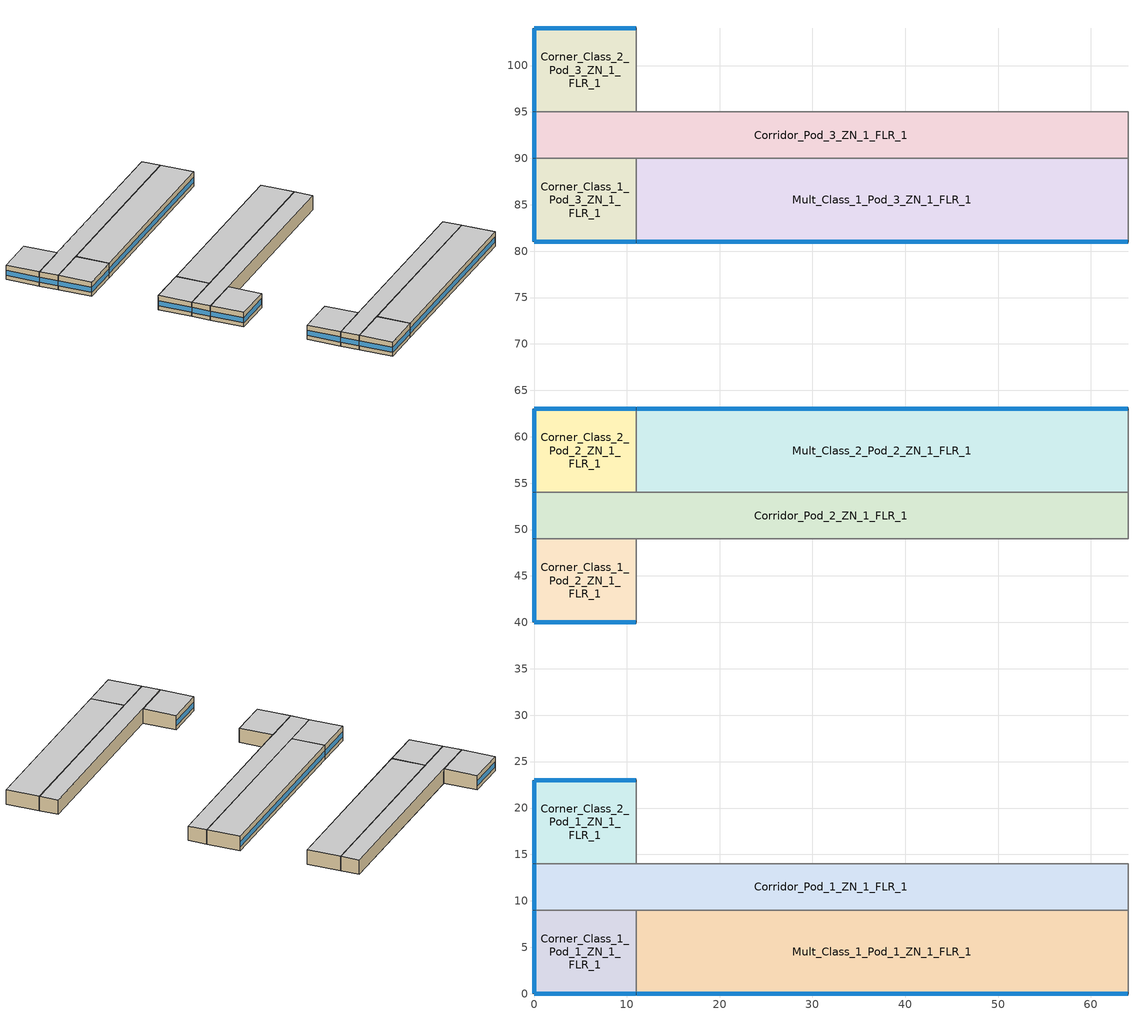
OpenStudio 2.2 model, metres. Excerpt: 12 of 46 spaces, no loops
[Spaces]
Mult_Class_2_Pod_2_ZN_1_FLR_1
 floor ground: 64,63 64,54 11,54 11,63 z0
 wall outside: 64,63 11,63 z0:4
 wall to Corner_Class_2_Pod_2_ZN_1_FLR_1: 11,63 11,54 z0:4
 wall to Corridor_Pod_2_ZN_1_FLR_1: 11,54 64,54 z0:4
 wall to Main_Corridor_ZN_1_FLR_1: 64,54 64,63 z0:4
 window: 63.95,63 11.05,63 z1.1:2.5
 ceiling to Mult_Class_2_Pod_2_ZN_1_FLR_2: 64,54 64,63 11,63 11,54 z4
Corner_Class_2_Pod_3_ZN_1_FLR_1
 floor ground: 11,104 11,95 0,95 0,104 z0
 wall outside: 11,104 0,104 0,95 z0:4
 wall to Corridor_Pod_3_ZN_1_FLR_1: 0,95 11,95 z0:4
 wall to Mult_Class_2_Pod_3_ZN_1_FLR_1: 11,95 11,104 z0:4
 window: 0,103.95 0,95.05 z1.1:2.52; 10.95,104 0.05,104 z1.1:2.51
 ceiling to Corner_Class_2_Pod_3_ZN_1_FLR_2: 11,95 11,104 0,104 0,95 z4
Mult_Class_1_Pod_1_ZN_1_FLR_1
 floor ground: 64,9 64,0 11,0 11,9 z0
 wall outside: 11,0 64,0 z0:4
 wall to Lobby_ZN_1_FLR_1: 64,0 64,9 z0:4
 wall to Corner_Class_1_Pod_1_ZN_1_FLR_1: 11,9 11,0 z0:4
 wall to Corridor_Pod_1_ZN_1_FLR_1: 64,9 11,9 z0:4
 window: 11.05,0 63.95,0 z1.1:2.5
 ceiling to Mult_Class_1_Pod_1_ZN_1_FLR_2: 64,0 64,9 11,9 11,0 z4
Corner_Class_1_Pod_1_ZN_1_FLR_1
 floor ground: 11,9 11,0 0,0 0,9 z0
 wall outside: 0,9 0,0 11,0 z0:4
 wall to Corridor_Pod_1_ZN_1_FLR_1: 11,9 0,9 z0:4
 window: 0.05,0 10.95,0 z1.1:2.51; 0,8.95 0,0.05 z1.1:2.52
 ceiling to Corner_Class_1_Pod_1_ZN_1_FLR_2: 11,0 11,9 0,9 0,0 z4
Corner_Class_1_Pod_2_ZN_1_FLR_1
 floor ground: 11,49 11,40 0,40 0,49 z0
 wall outside: 0,49 0,40 11,40 z0:4
 wall to Mult_Class_1_Pod_2_ZN_1_FLR_1: 11,40 11,49 z0:4
 wall to Corridor_Pod_2_ZN_1_FLR_1: 11,49 0,49 z0:4
 window: 0.05,40 10.95,40 z1.1:2.51; 0,48.95 0,40.05 z1.1:2.52
 ceiling to Corner_Class_1_Pod_2_ZN_1_FLR_2: 11,40 11,49 0,49 0,40 z4
Corridor_Pod_2_ZN_1_FLR_1
 floor ground: 64,54 64,49 0,49 0,54 z0
 wall outside: 0,54 0,49 z0:4
 wall to Corner_Class_2_Pod_2_ZN_1_FLR_1: 11,54 0,54 z0:4
 wall to Main_Corridor_ZN_1_FLR_1: 64,49 64,54 z0:4
 wall to Mult_Class_1_Pod_2_ZN_1_FLR_1: 11,49 64,49 z0:4
 window: 0,53.95 0,49.05 z1.1:2.53
 ceiling to Corridor_Pod_2_ZN_1_FLR_2: 64,49 64,54 0,54 0,49 z4
Corridor_Pod_1_ZN_1_FLR_1
 floor ground: 64,14 64,9 0,9 0,14 z0
 wall outside: 0,14 0,9 z0:4
 wall to Mult_Class_2_Pod_1_ZN_1_FLR_1: 64,14 11,14 z0:4
 wall to Corner_Class_2_Pod_1_ZN_1_FLR_1: 11,14 0,14 z0:4
 wall to Lobby_ZN_1_FLR_1: 64,9 64,14 z0:4
 window: 0,13.95 0,9.05 z1.1:2.53
 ceiling to Corridor_Pod_1_ZN_1_FLR_2: 64,9 64,14 0,14 0,9 z4
Corridor_Pod_3_ZN_1_FLR_1
 floor ground: 64,95 64,90 0,90 0,95 z0
 wall outside: 0,95 0,90 z0:4
 wall to Mult_Class_1_Pod_3_ZN_1_FLR_1: 11,90 64,90 z0:4
 wall to Bathrooms_ZN_1_FLR_1: 64,90 64,95 z0:4
 wall to Corner_Class_1_Pod_3_ZN_1_FLR_1: 0,90 11,90 z0:4
 wall to Mult_Class_2_Pod_3_ZN_1_FLR_1: 64,95 11,95 z0:4
 window: 0,94.95 0,90.05 z1.1:2.53
 ceiling to Corridor_Pod_3_ZN_1_FLR_2: 64,90 64,95 0,95 0,90 z4
Mult_Class_1_Pod_3_ZN_1_FLR_1
 floor ground: 64,90 64,81 11,81 11,90 z0
 wall outside: 11,81 64,81 z0:4
 wall to Corner_Class_1_Pod_3_ZN_1_FLR_1: 11,90 11,81 z0:4
 wall to Main_Corridor_ZN_1_FLR_1: 64,81 64,90 z0:4
 window: 11.05,81 63.95,81 z1.1:2.5
 ceiling to Mult_Class_1_Pod_3_ZN_1_FLR_2: 64,81 64,90 11,90 11,81 z4
Corner_Class_2_Pod_2_ZN_1_FLR_1
 floor ground: 11,63 11,54 0,54 0,63 z0
 wall outside: 11,63 0,63 0,54 z0:4
 window: 10.95,63 0.05,63 z1.1:2.51; 0,62.95 0,54.05 z1.1:2.52
 ceiling to Corner_Class_2_Pod_2_ZN_1_FLR_2: 11,54 11,63 0,63 0,54 z4
Corner_Class_2_Pod_1_ZN_1_FLR_1
 floor ground: 11,23 11,14 0,14 0,23 z0
 wall outside: 11,23 0,23 0,14 z0:4
 wall to Mult_Class_2_Pod_1_ZN_1_FLR_1: 11,14 11,23 z0:4
 window: 0,22.95 0,14.05 z1.1:2.52; 10.95,23 0.05,23 z1.1:2.51
 ceiling to Corner_Class_2_Pod_1_ZN_1_FLR_2: 11,14 11,23 0,23 0,14 z4
Corner_Class_1_Pod_3_ZN_1_FLR_1
 floor ground: 11,90 11,81 0,81 0,90 z0
 wall outside: 0,90 0,81 11,81 z0:4
 window: 0.05,81 10.95,81 z1.1:2.51; 0,89.95 0,81.05 z1.1:2.52
 ceiling to Corner_Class_1_Pod_3_ZN_1_FLR_2: 11,81 11,90 0,90 0,81 z4
[Site]
Miami Intl Ap_FL_USA: Latitude {deg}=25.82; Longitude {deg}=-80.3; Time Zone {hr}=-5; Elevation {m}=11; Terrain=City
[Building]
-SecondarySchool-ASHRAE 169-2006-1A created: 2017-11-09 21:40:18 +0000: North Axis {deg}=0; Default Construction Set=90.1-2013 - SecSchl - ASHRAE 169-2006-1A; Standards Number of Stories=2; Standards Number of Above Ground Stories=0; Standards Building Type=SecondarySchool
[ClimateZones]
Climate Zone Institution Name 1=ASHRAE; Climate Zone Document Name 1=ANSI/ASHRAE Standard 169; Climate Zone Document Year 1=2006; Climate Zone Value 1=1A; Climate Zone Institution Name 2=CEC; Climate Zone Document Name 2=California Climate Zone Descriptions; Climate Zone Document Year 2=1995
[Site:WaterMainsTemperature]
Calculation Method=Correlation; Annual Average Outdoor Air Temperature {C}=24.4917; Maximum Difference In Monthly Average Outdoor Air Temperatures {deltaC}=8.7
[SizingPeriod:DesignDay] Barometric Pressure {Pa}=101193; Sky Clearness=0; Rain Indicator=0; Snow Indicator=0; Day of Month=21; Daylight Saving Time Indicator=0; Humidity Indicating Type=Wetbulb; Dry-Bulb Temperature Range Modifier Type=DefaultMultipliers
Name | Maximum Dry-Bulb Temperature {C} | Daily Dry-Bulb Temperature Range {deltaC} | Humidity Indicating Conditions at Maximum Dry-Bulb | Wind Speed {m/s} | Wind Direction {deg} | Month | Day Type | Solar Model Indicator | ASHRAE Taub | ASHRAE Taud
Miami Intl Ap Ann Htg 99.6% Condns DB | 8.7 | 0 | 8.7 | 3.8 | 340 | 1 | WinterDesignDay | ASHRAEClearSky
Miami Intl Ap Ann Clg .4% Condns DB=>MWB | 33.2 | 6.7 | 25.3 | 4.5 | 140 | 7 | SummerDesignDay | ASHRAETau | 0.528 | 1.905
[Site:GroundTemperature:BuildingSurface]
20.99, 20.98, 20.98, 21, 21.02, 23.23, 23.54, 23.61, 23.63, 21.37, 21.12, 21.04
[Material:NoMass] Thermal Absorptance=0.9; Solar Absorptance=0.7
Name | Roughness | Thermal Resistance {m2-K/W} | Visible Absorptance
CP02 CARPET PAD | VeryRough | 0.21648 | 0.8
Typical Insulation R-0.54 | Smooth | 0.0945033 | 0.7
Typical Carpet Pad | Smooth | 0.21648 | 0.8
Typical Insulation R-5.89 | Smooth | 1.03652 | 0.7
Typical Insulation R-19.72 | Smooth | 3.4722 | 0.7
Typical Insulation R-0.58 | Smooth | 0.101875 | 0.7
Typical Insulation | Smooth | 0.0282222 | 0.7
[Material]
Name | Roughness | Thickness {m} | Conductivity {W/m-K} | Density {kg/m3} | Specific Heat {J/kg-K} | Thermal Absorptance | Solar Absorptance | Visible Absorptance
100mm Normalweight concrete floor | MediumSmooth | 0.1016 | 2.31 | 2322 | 832
G01 13mm gypsum board | Smooth | 0.0127 | 0.16 | 800 | 1090 | 0.9 | 0.7 | 0.5
4 in. Normalweight Concrete Floor | MediumRough | 0.1016 | 2.31 | 2322 | 832 | 0.9 | 0.7 | 0.7
25mm Stucco | Smooth | 0.0254 | 0.72 | 1856 | 840 | 0.9 | 0.7 | 0.7
5/8 in. Gypsum Board | MediumSmooth | 0.0159 | 0.16 | 800 | 1090 | 0.9 | 0.7 | 0.7
Roof Membrane - Highly Reflective | VeryRough | 0.0095 | 0.16 | 1121.29 | 1460 | 0.75 | 0.45 | 0.7
Metal Roof Surface; F08 Metal surface | Smooth | 0.0008 | 45.28 | 7824 | 500 | 0.9 | 0.7 | 0.7
8 in. Normalweight Concrete Floor | MediumRough | 0.2032 | 2.31 | 2322 | 832 | 0.9 | 0.7 | 0.7
8 in. Concrete Block Basement Wall | MediumRough | 0.2032 | 1.326 | 1842 | 912 | 0.9 | 0.7 | 0.7
G05 25mm wood | MediumSmooth | 0.0254 | 0.15 | 608 | 1630 | 0.9 | 0.5 | 0.5
Std Wood 6inch | MediumSmooth | 0.15 | 0.12 | 540 | 1210 | 0.9 | 0.7 | 0.7
[Construction]
Typical Insulated Exterior Mass Floor R-3.11: Typical Insulation R-0.54, 4 in. Normalweight Concrete Floor, Typical Carpet Pad
Typical Insulated Steel Framed Exterior Wall R-8.06: 25mm Stucco, 5/8 in. Gypsum Board, Typical Insulation R-5.89, 5/8 in. Gypsum Board
Typical IEAD Roof - Highly Reflective R-20.83: Roof Membrane - Highly Reflective, Typical Insulation R-19.72, Metal Roof Surface
Typical Interior Floor: 100mm Normalweight concrete floor, CP02 CARPET PAD
Typical Interior Wall: G01 13mm gypsum board, G01 13mm gypsum board
Typical Interior Ceiling: CP02 CARPET PAD, 100mm Normalweight concrete floor
Typical Insulated Carpeted 8in Slab Floor: 8 in. Normalweight Concrete Floor, Typical Carpet Pad
Typical Insulated Basement Mass Wall: 8 in. Concrete Block Basement Wall
U 0.60 SHGC 0.25 Dbl 2.5mm air: Glass_2175_LayerAvg, Gap_1_W_0_0025, Glass_2022F_LayerAvg
Typical Insulated Metal Door R-1.43: F08 Metal surface, Typical Insulation R-0.58
Typical Overhead Door: Typical Insulation
U 0.75 SHGC 0.35 Simple Glazing Skylight: U 0.75 SHGC 0.35 Simple Glazing
Typical Interior Window: Clear 3mm
Typical Interior Door; Typical Interior Partition: G05 25mm wood
InteriorFurnishings: Std Wood 6inch
[DefaultConstructionSet]
90.1-2013 - SecSchl - ASHRAE 169-2006-1A: Default Exterior Surface Constructions=Default Surface Constructions 1; Default Interior Surface Constructions=Default Surface Constructions 2; Default Ground Contact Surface Constructions=Default Surface Constructions 3; Default Exterior SubSurface Constructions=Default Sub Surface Constructions 1; Default Interior SubSurface Constructions=Default Sub Surface Constructions 2; Interior Partition Construction=Typical Interior Partition
[DefaultSurfaceConstructions]
Name | Floor Construction | Wall Construction | Roof Ceiling Construction
Default Surface Constructions 1 | Typical Insulated Exterior Mass Floor R-3.11 | Typical Insulated Steel Framed Exterior Wall R-8.06 | Typical IEAD Roof - Highly Reflective R-20.83
Default Surface Constructions 2 | Typical Interior Floor | Typical Interior Wall | Typical Interior Ceiling
Default Surface Constructions 3 | Typical Insulated Carpeted 8in Slab Floor | Typical Insulated Basement Mass Wall
[DefaultSubSurfaceConstructions]
Name | Fixed Window Construction | Operable Window Construction | Door Construction | Overhead Door Construction | Skylight Construction | Tubular Daylight Dome Construction | Tubular Daylight Diffuser Construction
Default Sub Surface Constructions 1 | U 0.60 SHGC 0.25 Dbl 2.5mm air | U 0.60 SHGC 0.25 Dbl 2.5mm air | Typical Insulated Metal Door R-1.43 | Typical Overhead Door | U 0.75 SHGC 0.35 Simple Glazing Skylight | Typical Interior Window | Typical Interior Window
Default Sub Surface Constructions 2 | Typical Interior Window | Typical Interior Window | Typical Interior Door
[WindowMaterial:Glazing] Optical Data Type=SpectralAverage; Infrared Transmittance at Normal Incidence=0; Back Side Infrared Hemispherical Emissivity=0.84; Dirt Correction Factor for Solar and Visible Transmittance=1; Solar Diffusing=No
Name | Thickness {m} | Solar Transmittance at Normal Incidence | Front Side Solar Reflectance at Normal Incidence | Back Side Solar Reflectance at Normal Incidence | Visible Transmittance at Normal Incidence | Front Side Visible Reflectance at Normal Incidence | Back Side Visible Reflectance at Normal Incidence | Front Side Infrared Hemispherical Emissivity | Conductivity {W/m-K}
Glass_2175_LayerAvg | 0.0086 | 0.167758 | 0.217606 | 0.437978 | 0.416044 | 0.078729 | 0.10654 | 0.84 | 1
Glass_2022F_LayerAvg | 0.0039 | 0.355897 | 0.394095 | 0.265645 | 0.677694 | 0.042734 | 0.05547 | 0.046 | 1
Clear 3mm | 0.003 | 0.837 | 0.075 | 0.075 | 0.898 | 0.081 | 0.081 | 0.84 | 0.9
[WindowMaterial:Gas]
Gap_1_W_0_0025: Gas Type=Air; Thickness {m}=0.0025
[WindowMaterial:SimpleGlazingSystem]
U 0.75 SHGC 0.35 Simple Glazing: U-Factor {W/m2-K}=4.2587; Solar Heat Gain Coefficient=0.35; Visible Transmittance=0.23
[Space] Building Story=Building Story 1; Part of Total Floor Area=Yes
Name | Space Type | Thermal Zone
Corner_Class_1_Pod_2_ZN_1_FLR_1 | SecondarySchool Classroom | Corner_Class_1_Pod_2_ZN_1_FLR_1 ZN
Mult_Class_2_Pod_2_ZN_1_FLR_1 | SecondarySchool Classroom | Mult_Class_2_Pod_2_ZN_1_FLR_1 ZN
Mult_Class_1_Pod_3_ZN_1_FLR_1 | SecondarySchool Classroom | Mult_Class_1_Pod_3_ZN_1_FLR_1 ZN
Mult_Class_1_Pod_1_ZN_1_FLR_1 | SecondarySchool Classroom | Mult_Class_1_Pod_1_ZN_1_FLR_1 ZN
Corridor_Pod_1_ZN_1_FLR_1 | SecondarySchool Corridor | Corridor_Pod_1_ZN_1_FLR_1 ZN
Corner_Class_2_Pod_3_ZN_1_FLR_1 | SecondarySchool Classroom | Corner_Class_2_Pod_3_ZN_1_FLR_1 ZN
Corner_Class_1_Pod_1_ZN_1_FLR_1 | SecondarySchool Classroom | Corner_Class_1_Pod_1_ZN_1_FLR_1 ZN
Corridor_Pod_3_ZN_1_FLR_1 | SecondarySchool Corridor | Corridor_Pod_3_ZN_1_FLR_1 ZN
Corridor_Pod_2_ZN_1_FLR_1 | SecondarySchool Corridor | Corridor_Pod_2_ZN_1_FLR_1 ZN
Corner_Class_2_Pod_1_ZN_1_FLR_1 | SecondarySchool Classroom | Corner_Class_2_Pod_1_ZN_1_FLR_1 ZN
Corner_Class_1_Pod_3_ZN_1_FLR_1 | SecondarySchool Classroom | Corner_Class_1_Pod_3_ZN_1_FLR_1 ZN
Corner_Class_2_Pod_2_ZN_1_FLR_1 | SecondarySchool Classroom | Corner_Class_2_Pod_2_ZN_1_FLR_1 ZN
[BuildingStory]
Building Story 1: Nominal Z Coordinate {m}=0
[SpaceType] Standards Building Type=SecondarySchool
Name | Default Schedule Set | Design Specification Outdoor Air Object | Standards Space Type
SecondarySchool Corridor | SecondarySchool Corridor Schedule Set | SecondarySchool Corridor Ventilation | Corridor
SecondarySchool Classroom | SecondarySchool Classroom Schedule Set | SecondarySchool Classroom Ventilation | Classroom
[People:Definition]
SecondarySchool Classroom People Definition: Number of People Calculation Method=People/Area; People per Space Floor Area {person/m2}=0.376737; Fraction Radiant=0.3
[People]
SecondarySchool Classroom People: People Definition=SecondarySchool Classroom People Definition; Space or SpaceType=SecondarySchool Classroom; Work Efficiency Schedule=Work Efficiency Schedule; Clothing Insulation Schedule=Clothing Schedule; Air Velocity Schedule=Air Velocity Schedule
[Lights:Definition] Design Level Calculation Method=Watts/Area; Fraction Radiant=0.37; Fraction Visible=0.2
Name | Watts per Space Floor Area {W/m2}
SecondarySchool Classroom Lights Definition | 13.3472
SecondarySchool Corridor Lights Definition | 7.10418
[Lights]
Name | Lights Definition | Space or SpaceType | Schedule
SecondarySchool Classroom Lights | SecondarySchool Classroom Lights Definition | SecondarySchool Classroom | SchoolSecondary BLDG_LIGHT_CLASSROOM_SCH OccSensor Reduction
SecondarySchool Corridor Lights | SecondarySchool Corridor Lights Definition | SecondarySchool Corridor
[ElectricEquipment:Definition] Design Level Calculation Method=Watts/Area; Fraction Radiant=0.5
Name | Watts per Space Floor Area {W/m2}
SecondarySchool Classroom Elec Equip Definition | 9.99967
SecondarySchool Corridor Elec Equip Definition | 3.98265
[ElectricEquipment]
Name | Electric Equipment Definition | Space or SpaceType
SecondarySchool Classroom Elec Equip | SecondarySchool Classroom Elec Equip Definition | SecondarySchool Classroom
SecondarySchool Corridor Elec Equip | SecondarySchool Corridor Elec Equip Definition | SecondarySchool Corridor
[DesignSpecification:OutdoorAir] Outdoor Air Method=Sum; Outdoor Air Flow per Person {m3/s-person}=0; Outdoor Air Flow Rate {m3/s}=0; Outdoor Air Flow Air Changes per Hour {1/hr}=0
Name | Outdoor Air Flow per Floor Area {m3/s-m2}
SecondarySchool Classroom Ventilation | 0.0023876
SecondarySchool Corridor Ventilation | 0.0003048
[DefaultScheduleSet] Number of People Schedule=SchoolSecondary BLDG_OCC_SCH; People Activity Level Schedule=SchoolSecondary ACTIVITY_SCH; Electric Equipment Schedule=SchoolSecondary BLDG_EQUIP_SCH; Infiltration Schedule=SchoolSecondary INFIL_SCH_PNNL
Name | Lighting Schedule
SecondarySchool Classroom Schedule Set | SchoolSecondary BLDG_LIGHT_CLASSROOM_SCH
SecondarySchool Corridor Schedule Set | SchoolSecondary BLDG_LIGHT_CORRIDOR_SCH
[ThermostatSetpoint:DualSetpoint] Heating Setpoint Temperature Schedule=SchoolSecondary HTGSETP_SCH_YES_OPTIMUM; Cooling Setpoint Temperature Schedule=SchoolSecondary CLGSETP_SCH_NO_SETBACK
SecondarySchool Classroom Thermostat 1; SecondarySchool Classroom Thermostat 3; SecondarySchool Classroom Thermostat 5; SecondarySchool Classroom Thermostat 7; SecondarySchool Classroom Thermostat 9; SecondarySchool Classroom Thermostat 11; SecondarySchool Corridor Thermostat 1; SecondarySchool Corridor Thermostat 3; SecondarySchool Corridor Thermostat 5; SecondarySchool Classroom Thermostat 13; SecondarySchool Classroom Thermostat 17; SecondarySchool Classroom Thermostat 21
[SpaceInfiltration:DesignFlowRate] Schedule=SchoolSecondary INFIL_SCH_PNNL; Design Flow Rate Calculation Method=Flow/ExteriorArea; Flow per Exterior Surface Area {m3/s-m2}=0.000569573; Constant Term Coefficient=0; Temperature Term Coefficient=0; Velocity Term Coefficient=0.224; Velocity Squared Term Coefficient=0
Name | Space or SpaceType
Corner_Class_1_Pod_1_ZN_1_FLR_1 Infiltration | Corner_Class_1_Pod_1_ZN_1_FLR_1
Corner_Class_1_Pod_2_ZN_1_FLR_1 Infiltration | Corner_Class_1_Pod_2_ZN_1_FLR_1
Corner_Class_1_Pod_3_ZN_1_FLR_1 Infiltration | Corner_Class_1_Pod_3_ZN_1_FLR_1
Corner_Class_2_Pod_1_ZN_1_FLR_1 Infiltration | Corner_Class_2_Pod_1_ZN_1_FLR_1
Corner_Class_2_Pod_2_ZN_1_FLR_1 Infiltration | Corner_Class_2_Pod_2_ZN_1_FLR_1
Corner_Class_2_Pod_3_ZN_1_FLR_1 Infiltration | Corner_Class_2_Pod_3_ZN_1_FLR_1
Corridor_Pod_1_ZN_1_FLR_1 Infiltration | Corridor_Pod_1_ZN_1_FLR_1
Corridor_Pod_2_ZN_1_FLR_1 Infiltration | Corridor_Pod_2_ZN_1_FLR_1
Corridor_Pod_3_ZN_1_FLR_1 Infiltration | Corridor_Pod_3_ZN_1_FLR_1
Mult_Class_1_Pod_1_ZN_1_FLR_1 Infiltration | Mult_Class_1_Pod_1_ZN_1_FLR_1
Mult_Class_1_Pod_3_ZN_1_FLR_1 Infiltration | Mult_Class_1_Pod_3_ZN_1_FLR_1
Mult_Class_2_Pod_2_ZN_1_FLR_1 Infiltration | Mult_Class_2_Pod_2_ZN_1_FLR_1
[InternalMass:Definition]
Internal Mass Definition 1: Construction=InteriorFurnishings; Design Level Calculation Method=SurfaceArea/Area; Surface Area per Space Floor Area=2
[InternalMass] Internal Mass Definition=Internal Mass Definition 1
Name | Space or SpaceType
Corner_Class_1_Pod_1_ZN_1_FLR_1 Mass | Corner_Class_1_Pod_1_ZN_1_FLR_1
Mult_Class_1_Pod_1_ZN_1_FLR_1 Mass | Mult_Class_1_Pod_1_ZN_1_FLR_1
Corridor_Pod_1_ZN_1_FLR_1 Mass | Corridor_Pod_1_ZN_1_FLR_1
Corner_Class_2_Pod_1_ZN_1_FLR_1 Mass | Corner_Class_2_Pod_1_ZN_1_FLR_1
Corner_Class_1_Pod_2_ZN_1_FLR_1 Mass | Corner_Class_1_Pod_2_ZN_1_FLR_1
Corridor_Pod_2_ZN_1_FLR_1 Mass | Corridor_Pod_2_ZN_1_FLR_1
Corner_Class_2_Pod_2_ZN_1_FLR_1 Mass | Corner_Class_2_Pod_2_ZN_1_FLR_1
Mult_Class_2_Pod_2_ZN_1_FLR_1 Mass | Mult_Class_2_Pod_2_ZN_1_FLR_1
Corner_Class_1_Pod_3_ZN_1_FLR_1 Mass | Corner_Class_1_Pod_3_ZN_1_FLR_1
Mult_Class_1_Pod_3_ZN_1_FLR_1 Mass | Mult_Class_1_Pod_3_ZN_1_FLR_1
Corridor_Pod_3_ZN_1_FLR_1 Mass | Corridor_Pod_3_ZN_1_FLR_1
Corner_Class_2_Pod_3_ZN_1_FLR_1 Mass | Corner_Class_2_Pod_3_ZN_1_FLR_1
[ThermalZone] Use Ideal Air Loads=No
Name | Primary Daylighting Control | Fraction of Zone Controlled by Primary Daylighting Control | Secondary Daylighting Control | Fraction of Zone Controlled by Secondary Daylighting Control | Thermostat
Corner_Class_1_Pod_1_ZN_1_FLR_1 ZN | Corner_Class_1_Pod_1_ZN_1_FLR_1 Daylt Sensor 1 | 0.444052 | Corner_Class_1_Pod_1_ZN_1_FLR_1 Daylt Sensor 2 | 0.316343 | SecondarySchool Classroom Thermostat 1
Corner_Class_1_Pod_2_ZN_1_FLR_1 ZN | Corner_Class_1_Pod_2_ZN_1_FLR_1 Daylt Sensor 1 | 0.444052 | Corner_Class_1_Pod_2_ZN_1_FLR_1 Daylt Sensor 2 | 0.316343 | SecondarySchool Classroom Thermostat 3
Corner_Class_1_Pod_3_ZN_1_FLR_1 ZN | Corner_Class_1_Pod_3_ZN_1_FLR_1 Daylt Sensor 1 | 0.444052 | Corner_Class_1_Pod_3_ZN_1_FLR_1 Daylt Sensor 2 | 0.316343 | SecondarySchool Classroom Thermostat 5
Corner_Class_2_Pod_1_ZN_1_FLR_1 ZN | Corner_Class_2_Pod_1_ZN_1_FLR_1 Daylt Sensor 1 | 0.444052 | Corner_Class_2_Pod_1_ZN_1_FLR_1 Daylt Sensor 2 | 0.316343 | SecondarySchool Classroom Thermostat 7
Corner_Class_2_Pod_2_ZN_1_FLR_1 ZN | Corner_Class_2_Pod_2_ZN_1_FLR_1 Daylt Sensor 1 | 0.444052 | Corner_Class_2_Pod_2_ZN_1_FLR_1 Daylt Sensor 2 | 0.316343 | SecondarySchool Classroom Thermostat 9
Corner_Class_2_Pod_3_ZN_1_FLR_1 ZN | Corner_Class_2_Pod_3_ZN_1_FLR_1 Daylt Sensor 1 | 0.444052 | Corner_Class_2_Pod_3_ZN_1_FLR_1 Daylt Sensor 2 | 0.316343 | SecondarySchool Classroom Thermostat 11
Corridor_Pod_1_ZN_1_FLR_1 ZN |  |  |  |  | SecondarySchool Corridor Thermostat 1
Corridor_Pod_2_ZN_1_FLR_1 ZN |  |  |  |  | SecondarySchool Corridor Thermostat 3
Corridor_Pod_3_ZN_1_FLR_1 ZN |  |  |  |  | SecondarySchool Corridor Thermostat 5
Mult_Class_1_Pod_1_ZN_1_FLR_1 ZN | Mult_Class_1_Pod_1_ZN_1_FLR_1 Daylt Sensor 1 | 0.278073 | Mult_Class_1_Pod_1_ZN_1_FLR_1 Daylt Sensor 2 | 0.278073 | SecondarySchool Classroom Thermostat 13
Mult_Class_1_Pod_3_ZN_1_FLR_1 ZN | Mult_Class_1_Pod_3_ZN_1_FLR_1 Daylt Sensor 1 | 0.278073 | Mult_Class_1_Pod_3_ZN_1_FLR_1 Daylt Sensor 2 | 0.278073 | SecondarySchool Classroom Thermostat 17
Mult_Class_2_Pod_2_ZN_1_FLR_1 ZN | Mult_Class_2_Pod_2_ZN_1_FLR_1 Daylt Sensor 1 | 0.278073 | Mult_Class_2_Pod_2_ZN_1_FLR_1 Daylt Sensor 2 | 0.278073 | SecondarySchool Classroom Thermostat 21
[Refrigeration:Compressor] Rated Return Gas Temperature {C}=18.3; Rated Subcooling {deltaC}=0
Name | Refrigeration Compressor Power Curve | Refrigeration Compressor Capacity Curve
Refrigeration Compressor 1 | Refrigeration Compressor Power Curve | Refrigeration Compressor Capacity Curve
Refrigeration Compressor 2 | Refrigeration Compressor Power Curve 1 | Refrigeration Compressor Capacity Curve 1
[Exterior:Lights:Definition]
Name | Design Level {W}
Occ Sensing Exterior Lights Def | 8427.85
NonDimming Exterior Lights Def | 353.47
[Exterior:Lights] Control Option=AstronomicalClock
Name | Exterior Lights Definition | Schedule
Occ Sensing Exterior Lights Def | Occ Sensing Exterior Lights Def | SchoolSecondary Exterior_lighting_schedule_b
NonDimming Exterior Lights Def | NonDimming Exterior Lights Def | SchoolSecondary Exterior_lighting_schedule_a
[HeatExchanger:AirToAir:SensibleAndLatent] Availability Schedule=Always On Discrete; Nominal Supply Air Flow Rate {m3/s}=autosize; Sensible Effectiveness at 100% Heating Air Flow=0.5; Latent Effectiveness at 100% Heating Air Flow=0.5; Sensible Effectiveness at 75% Heating Air Flow=0.5; Latent Effectiveness at 75% Heating Air Flow=0.5; Sensible Effectiveness at 100% Cooling Air Flow=0.5; Latent Effectiveness at 100% Cooling Air Flow=0.5; Sensible Effectiveness at 75% Cooling Air Flow=0.5; Latent Effectiveness at 75% Cooling Air Flow=0.5; Supply Air Outlet Temperature Control=Yes; Heat Exchanger Type=Rotary; Frost Control Type=ExhaustOnly; Threshold Temperature {C}=-23.3; Initial Defrost Time Fraction=0.167; Rate of Defrost Time Fraction Increase {1/K}=1.44; Economizer Lockout=Yes
Name | Nominal Electric Power {W}
VAV_OTHER ERV | 2034.72
VAV_POD_1 ERV; VAV_POD_2 ERV; VAV_POD_3 ERV | 4136.95
[SetpointManager:OutdoorAirPretreat] Minimum Setpoint Temperature {C}=-99; Maximum Setpoint Temperature {C}=99; Minimum Setpoint Humidity Ratio {kgWater/kgDryAir}=1e-05; Maximum Setpoint Humidity Ratio {kgWater/kgDryAir}=1
Setpoint Manager Outdoor Air Pretreat 1; Setpoint Manager Outdoor Air Pretreat 2; Setpoint Manager Outdoor Air Pretreat 3; Setpoint Manager Outdoor Air Pretreat 4
[Daylighting:Control] Position Z-Coordinate {m}=0.762; Illuminance Setpoint {lux}=500; Lighting Control Type=Stepped; Minimum Input Power Fraction for Continuous Dimming Control=0.3; Minimum Light Output Fraction for Continuous Dimming Control=0.2; Number of Stepped Control Steps=3; Probability Lighting will be Reset When Needed in Manual Stepped Control=1; Maximum Allowable Discomfort Glare Index=22
Name | Space | Position X-Coordinate {m} | Position Y-Coordinate {m}
Corner_Class_1_Pod_1_ZN_1_FLR_1 Daylt Sensor 1 | Corner_Class_1_Pod_1_ZN_1_FLR_1 | 5.5 | 1.65848
Corner_Class_1_Pod_1_ZN_1_FLR_1 Daylt Sensor 2 | Corner_Class_1_Pod_1_ZN_1_FLR_1 | 5.5 | 3.34208
Corner_Class_1_Pod_2_ZN_1_FLR_1 Daylt Sensor 1 | Corner_Class_1_Pod_2_ZN_1_FLR_1 | 5.5 | 1.65848
Corner_Class_1_Pod_2_ZN_1_FLR_1 Daylt Sensor 2 | Corner_Class_1_Pod_2_ZN_1_FLR_1 | 5.5 | 3.34208
Corner_Class_1_Pod_3_ZN_1_FLR_1 Daylt Sensor 1 | Corner_Class_1_Pod_3_ZN_1_FLR_1 | 5.5 | 1.65848
Corner_Class_1_Pod_3_ZN_1_FLR_1 Daylt Sensor 2 | Corner_Class_1_Pod_3_ZN_1_FLR_1 | 5.5 | 3.34208
Corner_Class_2_Pod_1_ZN_1_FLR_1 Daylt Sensor 1 | Corner_Class_2_Pod_1_ZN_1_FLR_1 | 1.66037 | 4.5
Corner_Class_2_Pod_1_ZN_1_FLR_1 Daylt Sensor 2 | Corner_Class_2_Pod_1_ZN_1_FLR_1 | 3.3459 | 4.5
Corner_Class_2_Pod_2_ZN_1_FLR_1 Daylt Sensor 1 | Corner_Class_2_Pod_2_ZN_1_FLR_1 | 1.66037 | 4.5
Corner_Class_2_Pod_2_ZN_1_FLR_1 Daylt Sensor 2 | Corner_Class_2_Pod_2_ZN_1_FLR_1 | 3.3459 | 4.5
Corner_Class_2_Pod_3_ZN_1_FLR_1 Daylt Sensor 1 | Corner_Class_2_Pod_3_ZN_1_FLR_1 | 1.66037 | 4.5
Corner_Class_2_Pod_3_ZN_1_FLR_1 Daylt Sensor 2 | Corner_Class_2_Pod_3_ZN_1_FLR_1 | 3.3459 | 4.5
Mult_Class_1_Pod_1_ZN_1_FLR_1 Daylt Sensor 1 | Mult_Class_1_Pod_1_ZN_1_FLR_1 | 26.5 | 1.65176
Mult_Class_1_Pod_1_ZN_1_FLR_1 Daylt Sensor 2 | Mult_Class_1_Pod_1_ZN_1_FLR_1 | 26.5 | 3.32854
Mult_Class_1_Pod_3_ZN_1_FLR_1 Daylt Sensor 1 | Mult_Class_1_Pod_3_ZN_1_FLR_1 | 26.5 | 1.65176
Mult_Class_1_Pod_3_ZN_1_FLR_1 Daylt Sensor 2 | Mult_Class_1_Pod_3_ZN_1_FLR_1 | 26.5 | 3.32854
Mult_Class_2_Pod_2_ZN_1_FLR_1 Daylt Sensor 1 | Mult_Class_2_Pod_2_ZN_1_FLR_1 | 26.5 | 7.34824
Mult_Class_2_Pod_2_ZN_1_FLR_1 Daylt Sensor 2 | Mult_Class_2_Pod_2_ZN_1_FLR_1 | 26.5 | 5.67146
[Schedule:Ruleset]
Name | Default Day Schedule | Summer Design Day Schedule | Winter Design Day Schedule
Clothing Schedule | Clothing Schedule Default Winter Clothes
Air Velocity Schedule | Air Velocity Schedule Default
Work Efficiency Schedule | Work Efficiency Schedule Default
SchoolSecondary ACTIVITY_SCH | SchoolSecondary ACTIVITY_SCH Default | SchoolSecondary ACTIVITY_SCH Summer Design Day | SchoolSecondary ACTIVITY_SCH Winter Design Day
SchoolSecondary BLDG_EQUIP_SCH | SchoolSecondary BLDG_EQUIP_SCH Default | SchoolSecondary BLDG_EQUIP_SCH Summer Design Day | SchoolSecondary BLDG_EQUIP_SCH Winter Design Day
SchoolSecondary INFIL_SCH_PNNL | SchoolSecondary INFIL_SCH_PNNL Default | SchoolSecondary INFIL_SCH_PNNL Summer Design Day | SchoolSecondary INFIL_SCH_PNNL Winter Design Day
SchoolSecondary CLGSETP_SCH_NO_SETBACK | SchoolSecondary CLGSETP_SCH_NO_SETBACK Default | SchoolSecondary CLGSETP_SCH_NO_SETBACK Summer Design Day | SchoolSecondary CLGSETP_SCH_NO_SETBACK Winter Design Day
SchoolSecondary BLDG_OCC_SCH | SchoolSecondary BLDG_OCC_SCH Default | SchoolSecondary BLDG_OCC_SCH Summer Design Day | SchoolSecondary BLDG_OCC_SCH Winter Design Day
SchoolSecondary BLDG_LIGHT_CLASSROOM_SCH | SchoolSecondary BLDG_LIGHT_CLASSROOM_SCH Default | SchoolSecondary BLDG_LIGHT_CLASSROOM_SCH Summer Design Day | SchoolSecondary BLDG_LIGHT_CLASSROOM_SCH Winter Design Day
SchoolSecondary HTGSETP_SCH_YES_OPTIMUM | SchoolSecondary HTGSETP_SCH_YES_OPTIMUM Default | SchoolSecondary HTGSETP_SCH_YES_OPTIMUM Summer Design Day | SchoolSecondary HTGSETP_SCH_YES_OPTIMUM Winter Design Day
SchoolSecondary BLDG_LIGHT_CORRIDOR_SCH | SchoolSecondary BLDG_LIGHT_CORRIDOR_SCH Default | SchoolSecondary BLDG_LIGHT_CORRIDOR_SCH Summer Design Day | SchoolSecondary BLDG_LIGHT_CORRIDOR_SCH Winter Design Day
SchoolSecondary Exterior_lighting_schedule_b | SchoolSecondary Exterior_lighting_schedule_b Default | SchoolSecondary Exterior_lighting_schedule_b Summer Design Day | SchoolSecondary Exterior_lighting_schedule_b Winter Design Day
SchoolSecondary Exterior_lighting_schedule_a | SchoolSecondary Exterior_lighting_schedule_a Default | SchoolSecondary Exterior_lighting_schedule_a Summer Design Day | SchoolSecondary Exterior_lighting_schedule_a Winter Design Day
SchoolSecondary BLDG_LIGHT_CLASSROOM_SCH OccSensor Reduction | SchoolSecondary BLDG_LIGHT_CLASSROOM_SCH Default 1 | SchoolSecondary BLDG_LIGHT_CLASSROOM_SCH Summer Design Day 1 | SchoolSecondary BLDG_LIGHT_CLASSROOM_SCH Winter Design Day 1
[Schedule:Day]
Clothing Schedule Default Winter Clothes; SchoolSecondary INFIL_SCH_PNNL Default; SchoolSecondary INFIL_SCH_PNNL Winter Design Day; SchoolSecondary BLDG_LIGHT_CLASSROOM_SCH Summer Design Day; SchoolSecondary BLDG_LIGHT_CORRIDOR_SCH Summer Design Day; SchoolSecondary BLDG_LIGHT_CLASSROOM_SCH Summer Design Day 1: 24, 0, 1
Clothing Schedule Summer Clothes: 24, 0, 0.5
Air Velocity Schedule Default: 24, 0, 0.2
Work Efficiency Schedule Default; SchoolSecondary BLDG_OCC_SCH Default; SchoolSecondary BLDG_OCC_SCH Winter Design Day; SchoolSecondary BLDG_OCC_SCH Wknd Day; SchoolSecondary BLDG_OCC_SCH Wknd Day 1; SchoolSecondary BLDG_LIGHT_CLASSROOM_SCH Winter Design Day; SchoolSecondary BLDG_LIGHT_CORRIDOR_SCH Winter Design Day; SchoolSecondary BLDG_LIGHT_CLASSROOM_SCH Winter Design Day 1: 24, 0, 0
SchoolSecondary ACTIVITY_SCH Default; SchoolSecondary ACTIVITY_SCH Winter Design Day; SchoolSecondary ACTIVITY_SCH Summer Design Day: 24, 0, 120
SchoolSecondary BLDG_EQUIP_SCH Default; SchoolSecondary BLDG_EQUIP_SCH Winter Design Day; SchoolSecondary BLDG_EQUIP_SCH Wknd Day: 24, 0, 0.35
SchoolSecondary BLDG_EQUIP_SCH Summer Design Day; SchoolSecondary BLDG_EQUIP_SCH Wkdy Day 1: 8, 0, 0.25, 17, 0, 0.5, 24, 0, 0.25
SchoolSecondary BLDG_EQUIP_SCH Wkdy Day; SchoolSecondary BLDG_EQUIP_SCH Wkdy Day 2: 8, 0, 0.35, 17, 0, 0.95, 24, 0, 0.35
SchoolSecondary BLDG_EQUIP_SCH Wknd Day 1: 24, 0, 0.25
SchoolSecondary INFIL_SCH_PNNL Summer Design Day; SchoolSecondary INFIL_SCH_PNNL SmrDsn|Wkdy Day: 7, 0, 1, 21, 0, 0.25, 24, 0, 1
SchoolSecondary CLGSETP_SCH_NO_SETBACK Default; SchoolSecondary CLGSETP_SCH_NO_SETBACK Summer Design Day: 24, 0, 24
SchoolSecondary CLGSETP_SCH_NO_SETBACK Winter Design Day: 24, 0, 29.44
SchoolSecondary BLDG_OCC_SCH Summer Design Day; SchoolSecondary BLDG_OCC_SCH Wkdy Day 1: 8, 0, 0, 21, 0, 0.15, 24, 0, 0
SchoolSecondary BLDG_OCC_SCH Wkdy Day; SchoolSecondary BLDG_OCC_SCH Wkdy Day 2: 8, 0, 0, 16, 0, 0.95, 21, 0, 0.15, 24, 0, 0
SchoolSecondary BLDG_LIGHT_CLASSROOM_SCH Default; SchoolSecondary BLDG_LIGHT_CLASSROOM_SCH Wknd Day; SchoolSecondary BLDG_LIGHT_CLASSROOM_SCH Wknd Day 1; SchoolSecondary BLDG_LIGHT_CORRIDOR_SCH Default; SchoolSecondary BLDG_LIGHT_CORRIDOR_SCH Wknd Day; SchoolSecondary BLDG_LIGHT_CORRIDOR_SCH Wknd Day 1; SchoolSecondary BLDG_LIGHT_CLASSROOM_SCH Default 1; SchoolSecondary BLDG_LIGHT_CLASSROOM_SCH Wknd Day 2; SchoolSecondary BLDG_LIGHT_CLASSROOM_SCH Wknd Day 3: 24, 0, 0.1773
SchoolSecondary BLDG_LIGHT_CLASSROOM_SCH Wkdy Day; SchoolSecondary BLDG_LIGHT_CLASSROOM_SCH Wkdy Day 2; SchoolSecondary BLDG_LIGHT_CORRIDOR_SCH Wkdy Day; SchoolSecondary BLDG_LIGHT_CORRIDOR_SCH Wkdy Day 2: 7, 0, 0.1773, 21, 0, 0.9, 24, 0, 0.1773
SchoolSecondary BLDG_LIGHT_CLASSROOM_SCH Wkdy Day 1; SchoolSecondary BLDG_LIGHT_CORRIDOR_SCH Wkdy Day 1: 8, 0, 0.1773, 20, 0, 0.5, 24, 0, 0.1773
SchoolSecondary HTGSETP_SCH_YES_OPTIMUM Default; SchoolSecondary HTGSETP_SCH_YES_OPTIMUM Summer Design Day: 24, 0, 15.6
SchoolSecondary HTGSETP_SCH_YES_OPTIMUM Wkdy Day: 6, 0, 15.6, 7, 0, 17.8, 8, 0, 20, 21, 0, 21, 24, 0, 15.6
SchoolSecondary HTGSETP_SCH_YES_OPTIMUM Winter Design Day: 24, 0, 21
SchoolSecondary Exterior_lighting_schedule_b Default; SchoolSecondary Exterior_lighting_schedule_b Winter Design Day; SchoolSecondary Exterior_lighting_schedule_b Summer Design Day: 6, 0, 0.7, 24, 0, 1
SchoolSecondary Exterior_lighting_schedule_a Default; SchoolSecondary Exterior_lighting_schedule_a Winter Design Day; SchoolSecondary Exterior_lighting_schedule_a Summer Design Day: 6, 0, 0, 24, 0, 1
SchoolSecondary BLDG_LIGHT_CLASSROOM_SCH Wkdy Day 3; SchoolSecondary BLDG_LIGHT_CLASSROOM_SCH Wkdy Day 5: 7, 0, 0.1773, 21, 0, 0.612, 24, 0, 0.1773
SchoolSecondary BLDG_LIGHT_CLASSROOM_SCH Wkdy Day 4: 8, 0, 0.1773, 20, 0, 0.34, 24, 0, 0.1773
[Schedule:Rule] Date Specification Type=DateRange
Name | Schedule Ruleset | Rule Order | Day Schedule | Start Month | Start Day | End Month | End Day | Apply Monday | Apply Tuesday | Apply Wednesday | Apply Thursday | Apply Friday | Apply Sunday | Apply Saturday
Schedule Rule 1 | Clothing Schedule | 0 | Clothing Schedule Summer Clothes | 5 | 1 | 9 | 30
Schedule Rule 12 | SchoolSecondary BLDG_EQUIP_SCH | 4 | SchoolSecondary BLDG_EQUIP_SCH Wkdy Day | 1 | 1 | 6 | 30 | Yes | Yes | Yes | Yes | Yes
Schedule Rule 13 | SchoolSecondary BLDG_EQUIP_SCH | 3 | SchoolSecondary BLDG_EQUIP_SCH Wknd Day | 1 | 1 | 6 | 30 |  |  |  |  |  | Yes | Yes
Schedule Rule 14 | SchoolSecondary BLDG_EQUIP_SCH | 2 | SchoolSecondary BLDG_EQUIP_SCH Wkdy Day 1 | 7 | 1 | 9 | 1 | Yes | Yes | Yes | Yes | Yes
Schedule Rule 15 | SchoolSecondary BLDG_EQUIP_SCH | 1 | SchoolSecondary BLDG_EQUIP_SCH Wknd Day 1 | 7 | 1 | 9 | 1 |  |  |  |  |  | Yes | Yes
Schedule Rule 16 | SchoolSecondary BLDG_EQUIP_SCH | 0 | SchoolSecondary BLDG_EQUIP_SCH Wkdy Day 2 | 9 | 1 | 12 | 31 | Yes | Yes | Yes | Yes | Yes
Schedule Rule 17 | SchoolSecondary INFIL_SCH_PNNL | 0 | SchoolSecondary INFIL_SCH_PNNL SmrDsn|Wkdy Day | 1 | 1 | 12 | 31 | Yes | Yes | Yes | Yes | Yes
Schedule Rule 29 | SchoolSecondary BLDG_OCC_SCH | 4 | SchoolSecondary BLDG_OCC_SCH Wkdy Day | 1 | 1 | 6 | 15 | Yes | Yes | Yes | Yes | Yes
Schedule Rule 30 | SchoolSecondary BLDG_OCC_SCH | 3 | SchoolSecondary BLDG_OCC_SCH Wknd Day | 1 | 1 | 6 | 15 |  |  |  |  |  | Yes | Yes
Schedule Rule 31 | SchoolSecondary BLDG_OCC_SCH | 2 | SchoolSecondary BLDG_OCC_SCH Wkdy Day 1 | 6 | 16 | 9 | 15 | Yes | Yes | Yes | Yes | Yes
Schedule Rule 32 | SchoolSecondary BLDG_OCC_SCH | 1 | SchoolSecondary BLDG_OCC_SCH Wknd Day 1 | 6 | 16 | 9 | 15 |  |  |  |  |  | Yes | Yes
Schedule Rule 33 | SchoolSecondary BLDG_OCC_SCH | 0 | SchoolSecondary BLDG_OCC_SCH Wkdy Day 2 | 9 | 16 | 12 | 31 | Yes | Yes | Yes | Yes | Yes
Schedule Rule 34 | SchoolSecondary BLDG_LIGHT_CLASSROOM_SCH | 4 | SchoolSecondary BLDG_LIGHT_CLASSROOM_SCH Wkdy Day | 1 | 1 | 6 | 30 | Yes | Yes | Yes | Yes | Yes
Schedule Rule 35 | SchoolSecondary BLDG_LIGHT_CLASSROOM_SCH | 3 | SchoolSecondary BLDG_LIGHT_CLASSROOM_SCH Wknd Day | 1 | 1 | 6 | 30 |  |  |  |  |  | Yes | Yes
Schedule Rule 36 | SchoolSecondary BLDG_LIGHT_CLASSROOM_SCH | 2 | SchoolSecondary BLDG_LIGHT_CLASSROOM_SCH Wkdy Day 1 | 7 | 1 | 9 | 1 | Yes | Yes | Yes | Yes | Yes
Schedule Rule 37 | SchoolSecondary BLDG_LIGHT_CLASSROOM_SCH | 1 | SchoolSecondary BLDG_LIGHT_CLASSROOM_SCH Wknd Day 1 | 7 | 1 | 9 | 1 |  |  |  |  |  | Yes | Yes
Schedule Rule 38 | SchoolSecondary BLDG_LIGHT_CLASSROOM_SCH | 0 | SchoolSecondary BLDG_LIGHT_CLASSROOM_SCH Wkdy Day 2 | 9 | 1 | 12 | 31 | Yes | Yes | Yes | Yes | Yes
Schedule Rule 39 | SchoolSecondary HTGSETP_SCH_YES_OPTIMUM | 0 | SchoolSecondary HTGSETP_SCH_YES_OPTIMUM Wkdy Day | 1 | 1 | 12 | 31 | Yes | Yes | Yes | Yes | Yes
Schedule Rule 40 | SchoolSecondary BLDG_LIGHT_CORRIDOR_SCH | 4 | SchoolSecondary BLDG_LIGHT_CORRIDOR_SCH Wkdy Day | 1 | 1 | 6 | 30 | Yes | Yes | Yes | Yes | Yes
Schedule Rule 41 | SchoolSecondary BLDG_LIGHT_CORRIDOR_SCH | 3 | SchoolSecondary BLDG_LIGHT_CORRIDOR_SCH Wknd Day | 1 | 1 | 6 | 30 |  |  |  |  |  | Yes | Yes
Schedule Rule 42 | SchoolSecondary BLDG_LIGHT_CORRIDOR_SCH | 2 | SchoolSecondary BLDG_LIGHT_CORRIDOR_SCH Wkdy Day 1 | 7 | 1 | 9 | 1 | Yes | Yes | Yes | Yes | Yes
Schedule Rule 43 | SchoolSecondary BLDG_LIGHT_CORRIDOR_SCH | 1 | SchoolSecondary BLDG_LIGHT_CORRIDOR_SCH Wknd Day 1 | 7 | 1 | 9 | 1 |  |  |  |  |  | Yes | Yes
Schedule Rule 44 | SchoolSecondary BLDG_LIGHT_CORRIDOR_SCH | 0 | SchoolSecondary BLDG_LIGHT_CORRIDOR_SCH Wkdy Day 2 | 9 | 1 | 12 | 31 | Yes | Yes | Yes | Yes | Yes
Schedule Rule 109 | SchoolSecondary BLDG_LIGHT_CLASSROOM_SCH OccSensor Reduction | 0 | SchoolSecondary BLDG_LIGHT_CLASSROOM_SCH Wkdy Day 3 | 9 | 1 | 12 | 31 | Yes | Yes | Yes | Yes | Yes
Schedule Rule 110 | SchoolSecondary BLDG_LIGHT_CLASSROOM_SCH OccSensor Reduction | 1 | SchoolSecondary BLDG_LIGHT_CLASSROOM_SCH Wknd Day 2 | 7 | 1 | 9 | 1 |  |  |  |  |  | Yes | Yes
Schedule Rule 111 | SchoolSecondary BLDG_LIGHT_CLASSROOM_SCH OccSensor Reduction | 2 | SchoolSecondary BLDG_LIGHT_CLASSROOM_SCH Wkdy Day 4 | 7 | 1 | 9 | 1 | Yes | Yes | Yes | Yes | Yes
Schedule Rule 112 | SchoolSecondary BLDG_LIGHT_CLASSROOM_SCH OccSensor Reduction | 3 | SchoolSecondary BLDG_LIGHT_CLASSROOM_SCH Wknd Day 3 | 1 | 1 | 6 | 30 |  |  |  |  |  | Yes | Yes
Schedule Rule 113 | SchoolSecondary BLDG_LIGHT_CLASSROOM_SCH OccSensor Reduction | 4 | SchoolSecondary BLDG_LIGHT_CLASSROOM_SCH Wkdy Day 5 | 1 | 1 | 6 | 30 | Yes | Yes | Yes | Yes | Yes
[Schedule:Constant]
Always On Discrete: Value=1
[Curve:Bicubic] Minimum Value of x=-23.3; Maximum Value of x=7.2; Minimum Value of y=10; Maximum Value of y=60; Input Unit Type for X=Temperature; Input Unit Type for Y=Temperature
Name | Coefficient1 Constant | Coefficient2 x | Coefficient3 x**2 | Coefficient4 y | Coefficient5 y**2 | Coefficient6 x*y | Coefficient7 x**3 | Coefficient8 y**3 | Coefficient9 x**2*y | Coefficient10 x*y**2 | Output Unit Type
Refrigeration Compressor Power Curve; Refrigeration Compressor Power Curve 1 | 4451.46 | -166.108 | -5.35664 | 263.553 | -0.958849 | 8.09252 | -0.0239354 | 0.000633306 | 0.0778798 | -0.0167386 | Power
Refrigeration Compressor Capacity Curve; Refrigeration Compressor Capacity Curve 1 | 83249.9 | 3147.96 | 44.9276 | -1035.51 | 3.74692 | -37.3907 | 0.179897 | -0.0199971 | -0.481641 | 0.0428673 | Capacity
